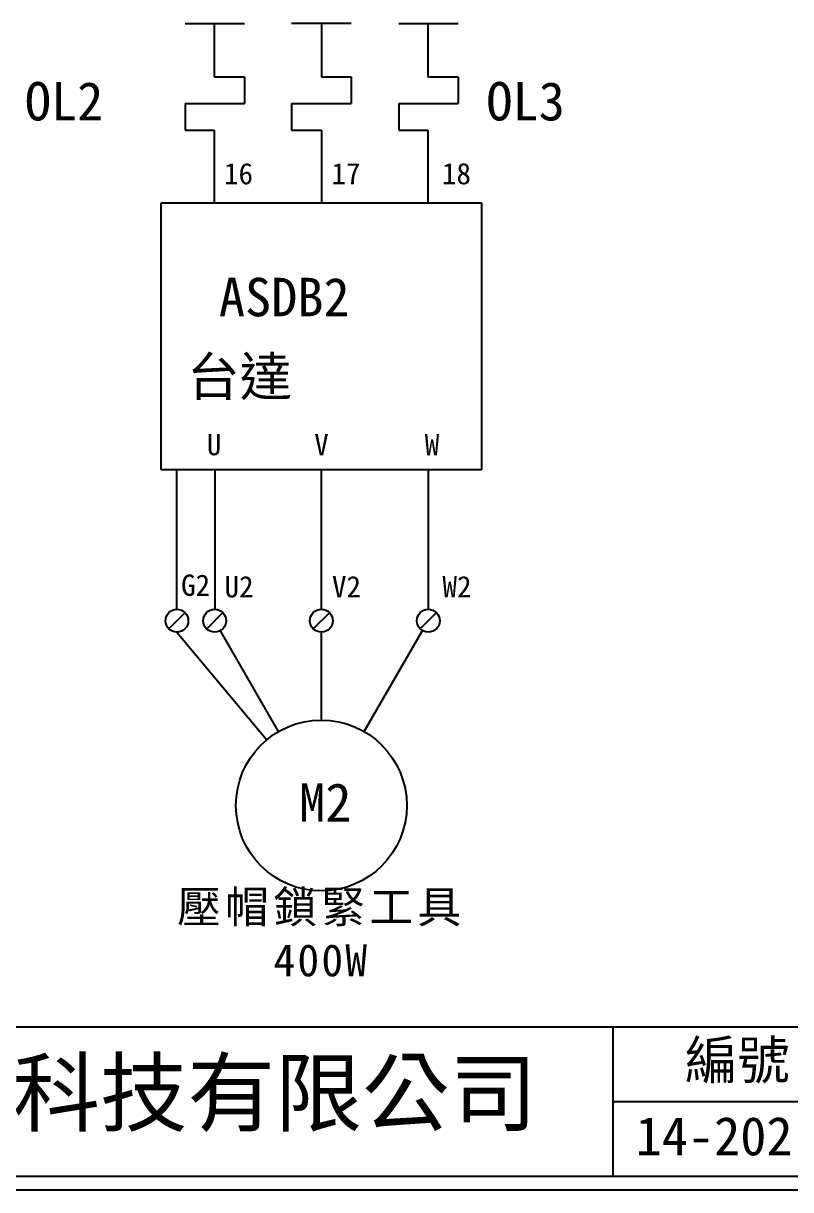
# Model space of a CAD drawing. Extents: x 10 to 297, y 3 to 207.
# Drawn here: x 90.5 to 162.4, y 3 to 112.2 of the extents above; entities that cross this region are included whole.
import ezdxf

# ---------------------------------------------------------------- set-up
doc = ezdxf.new("R2010")
doc.units = 0
doc.layers.get('0').update_dxf_attribs({"linetype": 'CONTINUOUS'})
doc.layers.add('圖框層', color=7, linetype='CONTINUOUS')
doc.layers.add('標尺寸層', color=3, linetype='CONTINUOUS')
doc.styles.add('STSL', font='kaiu.ttf')
doc.styles.add('標楷體', font='kaiu.ttf')

msp = doc.modelspace()

# ---------------------------------------------------------------- linework, layer by layer
for p, q in [((128.39, 112.24), (128.4, 107.25)), ((128.44, 70.43), (128.44, 57.36)), ((105.66, 57.05), (104.15, 55.53)), ((109.2, 57.05), (107.69, 55.53)), ((119.19, 57.04), (117.67, 55.53)), ((129.2, 57.05), (127.69, 55.53)), ((114.43, 45.92), (108.98, 55.36)), ((122.43, 45.92), (127.89, 55.37))]:
    msp.add_line(p, q)
for centre, radius in [((104.9, 56.29), 1.07), ((108.44, 56.29), 1.07), ((118.43, 56.29), 1.07), ((128.44, 56.29), 1.07), ((118.43, 38.99), 8)]:
    msp.add_circle(centre, radius)
at = {"layer": '圖框層', "color": 7}
for p, q in [((11.25, 18.25), (295.75, 18.25)), ((145.75, 4.25), (145.75, 18.25)), ((145.75, 11.25), (295.75, 11.25)), ((11.25, 4.25), (295.75, 4.25)), ((10, 3), (297, 3))]:
    msp.add_line(p, q, dxfattribs=at)
at = {"layer": '標尺寸層', "color": 7}
for p, q in [((105.67, 112.24), (111.23, 112.24)), ((108.39, 112.24), (108.4, 107.24)), ((115.64, 112.25), (121.21, 112.25)), ((118.43, 112.25), (118.43, 107.25)), ((125.67, 112.24), (131.23, 112.24)), ((108.4, 107.24), (111.23, 107.24)), ((111.23, 107.24), (111.23, 104.74)), ((118.43, 107.25), (121.21, 107.25)), ((121.21, 107.25), (121.21, 104.75)), ((128.4, 107.25), (131.23, 107.25)), ((131.23, 107.25), (131.23, 104.75)), ((105.67, 104.74), (111.23, 104.74)), ((105.67, 104.74), (105.67, 102.24)), ((115.64, 104.75), (121.21, 104.75)), ((115.64, 104.75), (115.64, 102.25)), ((125.67, 104.75), (131.23, 104.75)), ((125.67, 104.75), (125.67, 102.25)), ((105.67, 102.24), (108.4, 102.24)), ((108.4, 102.24), (108.4, 95.42)), ((115.64, 102.25), (118.43, 102.25)), ((118.43, 102.25), (118.43, 95.42)), ((125.67, 102.25), (128.4, 102.25)), ((128.4, 102.25), (128.4, 95.42)), ((103.44, 70.42), (103.44, 95.42)), ((103.44, 95.42), (133.43, 95.42)), ((133.43, 95.43), (133.43, 70.43)), ((108.44, 70.42), (103.44, 70.42)), ((104.9, 57.36), (104.9, 70.42)), ((133.43, 70.43), (108.44, 70.42)), ((108.44, 70.42), (108.44, 57.36)), ((118.43, 57.36), (118.43, 70.43)), ((104.9, 55.22), (113.31, 45.13)), ((118.43, 46.99), (118.43, 55.22))]:
    msp.add_line(p, q, dxfattribs=at)

# ---------------------------------------------------------------- texts
at = {"color": 0, "insert": (118.43, 30.99), "char_height": 3, "width": 33.5839, "attachment_point": 2, "style": '標楷體'}
msp.add_mtext('{\\T1.1;壓帽鎖緊工具400W}', dxfattribs=at)
at = {"layer": '圖框層', "color": 4, "style": 'STSL'}
for s, height, p in [('OL2', 3.6, (90.66, 103.15)), ('OL3', 3.6, (133.88, 103.15)), ('16', 2, (109.31, 97.17)), ('17', 2, (119.37, 97.17)), ('18', 2, (129.72, 97.17)), ('ASDB2', 3.6, (108.83, 84.81)), ('台達', 3.6, (105.86, 77.36)), ('U', 2, (107.7, 71.79)), ('V', 2, (117.76, 71.79)), ('W', 2, (128.11, 71.79)), ('G2', 2, (105.29, 58.62)), ('U2', 2, (109.36, 58.48)), ('V2', 2, (119.42, 58.48)), ('W2', 2, (129.77, 58.48)), ('M2', 3.6, (116.35, 37.47)), ('編號', 3.6, (152.47, 13.34)), ('泓陞自動化科技有限公司', 6, (48.6, 9.08)), ('14-202', 3.6, (147.86, 6.22))]:
    msp.add_text(s, height=height, dxfattribs=at).set_placement(p)

doc.saveas('drawing.dxf')
